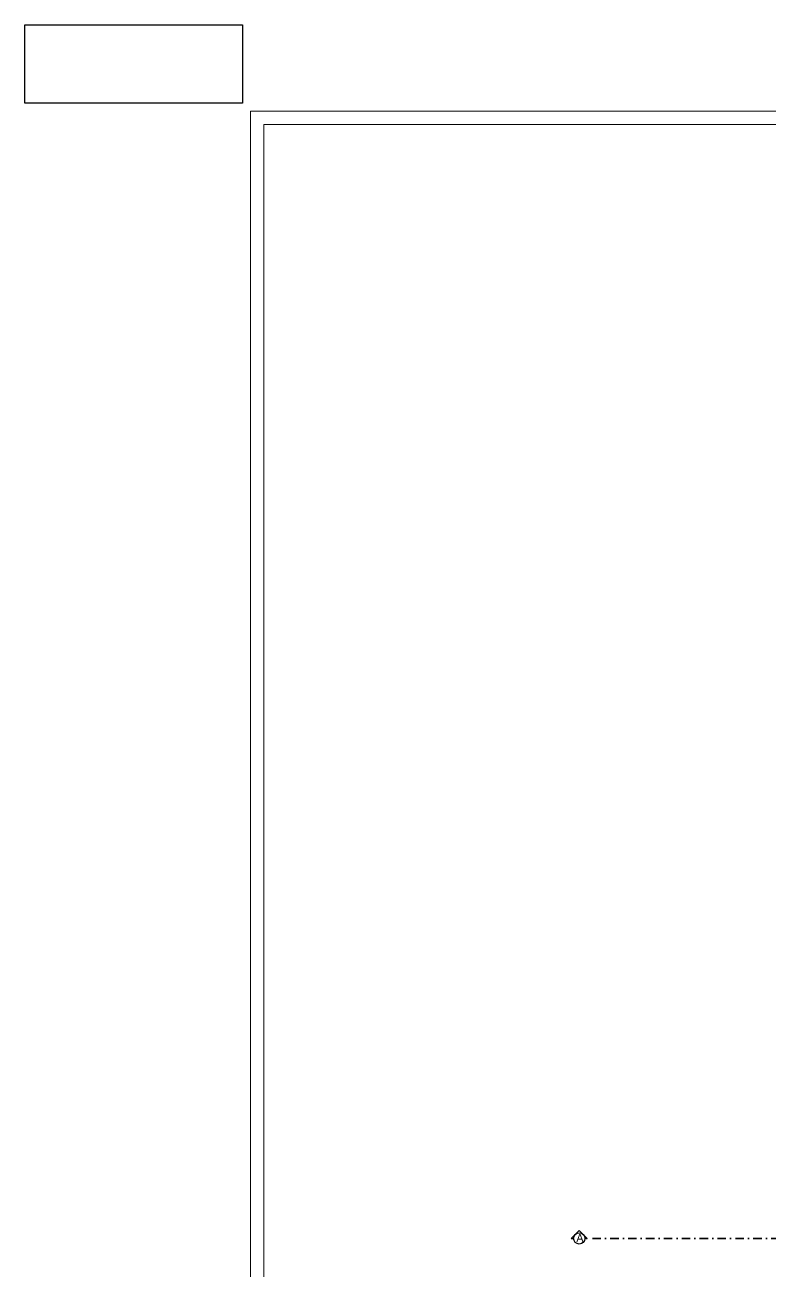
# Model space of a CAD drawing. Header units: millimetres. Extents: x 172821 to 253959, y -36092 to 17885.
# Drawn here: x 172821 to 189595, y -10151 to 17885 of the extents above; entities that cross this region are included whole.
import ezdxf

# ---------------------------------------------------------------- set-up
doc = ezdxf.new("R2010")
doc.units = ezdxf.units.MM
doc.header["$MEASUREMENT"] = 0
doc.linetypes.add('Dot & Dashed', pattern=[402.166657, 190.5, -105.833333, 0, -105.833324])
for name, color, linetype, lineweight, true_color in [('03. Tabela e mobilimit_Pen_No__161', 7, 'Continuous', 13, 0x6a6a6a), ('Marker - Section_Pen_No__48', 7, 'Continuous', 25, 0xa80f02), ('Marker - Section_Pen_No__8', 7, 'Continuous', 35, 0xa80f02)]:
    doc.layers.add(name, color=color, linetype=linetype, lineweight=lineweight, true_color=true_color)
doc.layers.add('03. Tabela e mobilimit_Pen_No__42', color=8, linetype='Continuous', lineweight=25)
doc.layers.add('Marker - Section', color=7, linetype='Continuous')
doc.styles.add('GENERATED_STYLE_1', font='GOTHIC.TTF')

# ---------------------------------------------------------------- blocks, each defined once
blk = doc.blocks.new('Cutting Plane_1', base_point=(234237, -9416))
at = {"layer": 'Marker - Section_Pen_No__48', "color": 14, "linetype": 'Continuous', "lineweight": 25, "true_color": 0xa80f02}
for p, q in [((185298, -9236), (185118, -9416)), ((185478, -9416), (185298, -9236)), ((185118, -9416), (185171, -9416)), ((185425, -9416), (185478, -9416))]:
    blk.add_line(p, q, dxfattribs=at)
blk.add_circle((185298, -9416), 127, dxfattribs=at)
at = {"layer": 'Marker - Section_Pen_No__8', "color": 14, "linetype": 'Dot & Dashed', "lineweight": 35, "true_color": 0xa80f02}
blk.add_line((234057, -9416), (185478, -9416), dxfattribs=at)
at = {"layer": 'Marker - Section_Pen_No__48', "color": 14, "lineweight": 25, "true_color": 0xa80f02, "insert": (185394, -9496), "char_height": 180, "attachment_point": 9, "style": 'GENERATED_STYLE_1'}
blk.add_mtext('\\A1;{\\pqr;\\pt0;\\fCentury Gothic|b0|i0|c0|p34;A}', dxfattribs=at)

msp = doc.modelspace()

# ---------------------------------------------------------------- linework, layer by layer
at = {"layer": '03. Tabela e mobilimit_Pen_No__161', "color": 251, "linetype": 'Continuous', "lineweight": 13, "true_color": 0x6a6a6a}
for points in [[(248880, -34154), (177900, -34154), (177900, 15946), (248880, 15946)], [(248580, -33854), (178200, -33854), (178200, 15646), (248580, 15646)]]:
    msp.add_lwpolyline(points, close=True, dxfattribs=at)
at = {"layer": '03. Tabela e mobilimit_Pen_No__42', "color": 8, "linetype": 'Continuous', "lineweight": 25}
msp.add_lwpolyline([(177720, 16126), (172821, 16126), (172821, 17885), (177720, 17885)], close=True, dxfattribs=at)

# ---------------------------------------------------------------- block references
at = {"layer": 'Marker - Section', "color": 14, "lineweight": 35, "true_color": 0xa80f02}
msp.add_blockref('Cutting Plane_1', (234237, -9416), dxfattribs=at)

doc.saveas('drawing.dxf')
